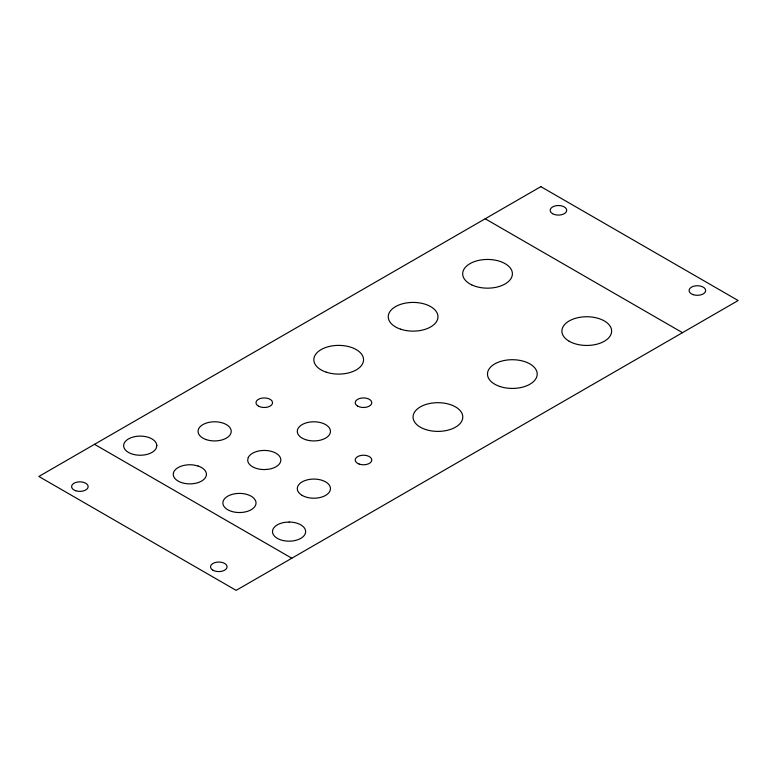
<?xml version="1.0" encoding="UTF-8"?>
<svg xmlns="http://www.w3.org/2000/svg" width="777" height="777" viewBox="0 0 777 777"><rect width="100%" height="100%" fill="white"/><g stroke="black" fill="none" stroke-linecap="round" stroke-linejoin="round"><path stroke-width="1.17" d="M485.188 218.774L682.478 332.673M94.522 444.327L291.812 558.226M156.808 445.677L156.235 448.154A16.579 9.567 0 0 1 129.574 453.01A16.579 9.567 0 0 1 133.226 437.004A16.579 9.567 0 0 1 156.808 445.677M248.261 457.527L247.688 460.003A16.579 9.567 0 0 0 264.267 469.57L268.56 469.24A16.579 9.567 0 0 0 275.99 453.234A16.579 9.567 0 0 0 248.261 457.527M540.86 186.635L38.85 476.466L236.14 590.365L738.15 300.534L540.86 186.635M289.073 522.047L284.78 522.367A16.579 9.567 0 0 0 276.379 537.762A16.579 9.567 0 0 0 304.098 535.654A16.579 9.567 0 0 0 289.073 522.047M198.135 466.035L194.133 465.083A16.579 9.567 0 0 0 173.524 475.98A16.579 9.567 0 0 0 199.349 482.158A16.579 9.567 0 0 0 198.135 466.035M255.468 500.495L253.817 498.183A16.579 9.567 0 0 0 225.884 497.474A16.579 9.567 0 0 0 236.577 512.393A16.579 9.567 0 0 0 255.468 500.495M471.736 284.887A24.864 14.355 0 0 0 512.062 276.165A24.864 14.355 0 0 0 478.807 260.363A24.864 14.355 0 0 0 471.736 284.887M326.262 372.173A24.864 14.355 0 0 0 363.549 359.741A24.864 14.355 0 0 0 326.262 347.309A24.864 14.355 0 0 0 326.262 372.173M400.679 329.205A24.864 14.355 0 0 0 437.975 316.773A24.864 14.355 0 0 0 400.679 304.341A24.864 14.355 0 0 0 400.679 329.205M569.182 341.249A24.864 14.355 0 0 0 610.78 334.809A24.864 14.355 0 0 0 580.332 317.23A24.864 14.355 0 0 0 569.182 341.249M499.912 386.499A24.864 14.355 0 0 0 537.208 374.067A24.864 14.355 0 0 0 499.912 361.635A24.864 14.355 0 0 0 499.912 386.499M425.485 429.467A24.864 14.355 0 0 0 462.781 417.035A24.864 14.355 0 0 0 425.485 404.603A24.864 14.355 0 0 0 425.485 429.467M258.654 406.235A8.285 4.788 0 0 0 272.358 403.758A8.285 4.788 0 0 0 261.791 398.145A8.285 4.788 0 0 0 258.654 406.235M359.129 464.063A8.285 4.788 0 0 0 371.785 460.149A8.285 4.788 0 0 0 359.576 455.778A8.285 4.788 0 0 0 359.129 464.063M305.594 439.646A16.579 9.567 0 0 0 330.458 431.352A16.579 9.567 0 0 0 305.594 423.067A16.579 9.567 0 0 0 305.594 439.646M206.361 439.646A16.579 9.567 0 0 0 231.225 431.352A16.579 9.567 0 0 0 206.361 423.067A16.579 9.567 0 0 0 206.361 439.646M302.166 495.415A16.579 9.567 0 0 0 329.895 491.122A16.579 9.567 0 0 0 309.596 479.399A16.579 9.567 0 0 0 302.166 495.415M552.583 213.694A8.285 4.788 0 0 0 566.443 211.548A8.285 4.788 0 0 0 556.293 205.691A8.285 4.788 0 0 0 552.583 213.694M693.22 294.668A8.285 4.788 0 0 0 705.652 290.52A8.285 4.788 0 0 0 693.22 286.373A8.285 4.788 0 0 0 693.22 294.668M75.728 490.763A8.285 4.788 0 0 0 88.16 486.616A8.285 4.788 0 0 0 75.728 482.468A8.285 4.788 0 0 0 75.728 490.763M212.937 570.201A8.285 4.788 0 0 0 226.797 568.055A8.285 4.788 0 0 0 216.647 562.198A8.285 4.788 0 0 0 212.937 570.201M357.634 406.089A8.285 4.788 0 0 0 371.503 403.953A8.285 4.788 0 0 0 361.354 398.086A8.285 4.788 0 0 0 357.634 406.089"/></g></svg>
